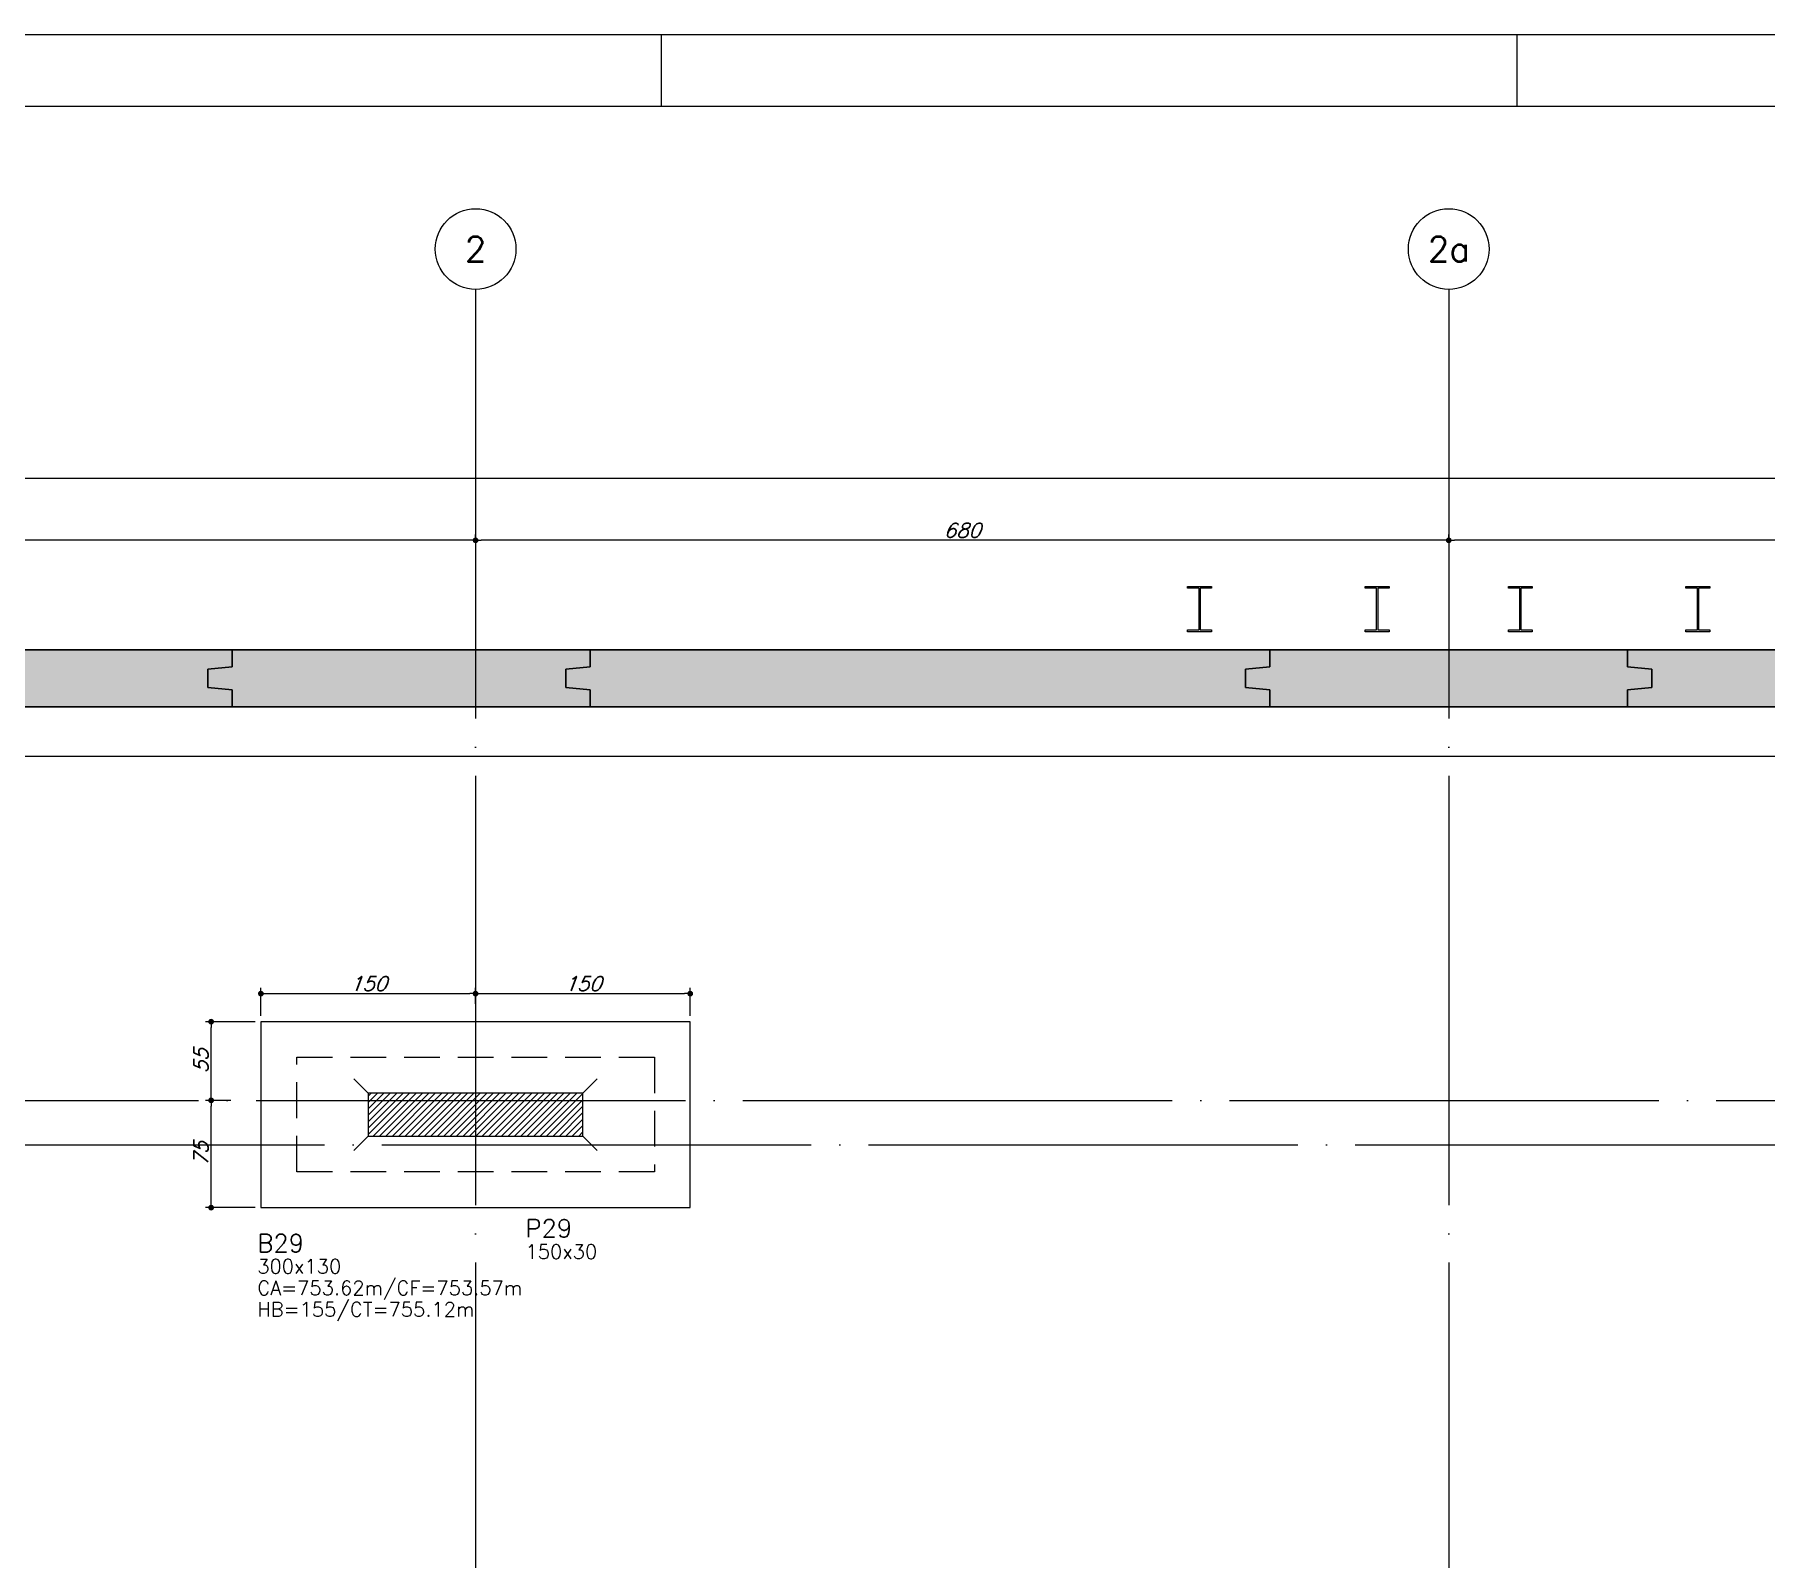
# Model space of a CAD drawing. Header units: millimetres. Extents: x -4137 to 5508, y -2380 to 3650.
# Drawn here: x -2928 to -1719, y 1054 to 2120 of the extents above; entities that cross this region are included whole.
import ezdxf
from ezdxf.enums import TextEntityAlignment as Align

# ---------------------------------------------------------------- set-up
doc = ezdxf.new("R2010")
doc.units = ezdxf.units.MM
doc.header["$LTSCALE"] = 50
for name, pattern in [('ACAD_ISO04W100', [30, 24, -3, 0, -3]), ('DASHED', [0.75, 0.5, -0.25]), ('EIXO', [6.8, 6, -0.4, 0, -0.4])]:
    doc.linetypes.add(name, pattern=pattern)
doc.layers.add('A-DETL-MBND', color=5, linetype='Continuous', lineweight=9)
for name, color, linetype in [('F-BLOCOS', 3, 'Continuous'), ('F-BLOCOS-DIM', 2, 'Continuous'), ('F-BLOCOS-NOME', 3, 'Continuous'), ('F-COTAS', 106, 'Continuous'), ('F-EIXO', 12, 'EIXO'), ('F-ESTACAS-BARRETE', 2, 'Continuous'), ('F-MARGEM', 1, 'Continuous'), ('F-PILARES-DIM', 172, 'Continuous'), ('F-PILARES-HACH', 174, 'Continuous'), ('F-PILARES-N', 170, 'Continuous'), ('F-PILARES-NASCE', 4, 'Continuous'), ('F-PILARES-NOME', 170, 'Continuous'), ('F-PM_EST', 1, 'Continuous'), ('F-SOLIDO-EST', 252, 'Continuous'), ('F-TEXTO', 6, 'Continuous'), ('F-VIGAS', 3, 'Continuous')]:
    doc.layers.add(name, color=color, linetype=linetype)
doc.styles.add('CP-TEXT-INCL', font='simplex.shx', dxfattribs={"oblique": 20})
doc.styles.add('MCP', font='simplex.shx')
doc.styles.add('ROMANS', font='simplex.shx')
doc.dimstyles.new('CP-COTAS-50', dxfattribs={"dimscale": 0.8, "dimtxt": 12.5, "dimasz": 5, "dimexe": 5, "dimexo": 5, "dimgap": 2.5, "dimtad": 1, "dimdec": 1, "dimdsep": 46, "dimtxsty": 'CP-TEXT-INCL', "dimblk1": 'DOT', "dimblk2": 'DOT', "dimsah": 1, "dimcen": 9, "dimclrd": 256, "dimclre": 256, "dimclrt": 256, "dimadec": 0, "dimazin": 0, "dimtfac": 1, "dimtdec": 1, "dimtmove": 2, "dimatfit": 3, "dimldrblk": 'DOT', "dimfxl": 0, "dimtolj": 1, "dimarcsym": 0})

# ---------------------------------------------------------------- blocks, each defined once
blk = doc.blocks.new('A0-4L_900')
at = {"layer": 'F-MARGEM', "color": 2}
for p, q in [((32.95, 89), (32.95, 90)), ((44.9, 90), (44.9, 89))]:
    blk.add_line(p, q, dxfattribs=at)
blk.add_lwpolyline([(0, 0), (0, 90), (192.9, 90), (192.9, 0)], close=True, dxfattribs=at)
at = {"layer": 'F-MARGEM', "color": 7}
blk.add_lwpolyline([(2.5, 89), (191.9, 89), (191.9, 1), (2.5, 1)], close=True, dxfattribs=at)
blk = doc.blocks.new('*U4')
at = {"layer": 'F-EIXO'}
blk.add_line((0, 0), (7197, 0), dxfattribs=at)
at = {"layer": 'F-TEXTO', "style": 'ROMANS'}
blk.add_attdef('EIXO', text='', height=17.5, dxfattribs=at).set_placement((-28.2072, 0), align=Align.MIDDLE_CENTER)
blk = doc.blocks.new('*U5')
at = {"layer": 'F-EIXO'}
blk.add_line((0, 0), (7285, 0), dxfattribs=at)
at = {"layer": 'F-TEXTO', "style": 'ROMANS'}
blk.add_attdef('EIXO', text='', height=17.5, dxfattribs=at).set_placement((-28.2072, 0), align=Align.MIDDLE_CENTER)
blk = doc.blocks.new('*U25')
at = {"layer": 'F-EIXO'}
blk.add_line((0, 0), (0, -3127.9), dxfattribs=at)
at = {"layer": 'F-EIXO', "color": 2, "linetype": 'Continuous'}
blk.add_circle((0, 28.2), 28.2, dxfattribs=at)
at = {"layer": 'F-TEXTO', "style": 'ROMANS'}
blk.add_attdef('EIXO', text='', height=17.5, rotation=360, dxfattribs=at).set_placement((0, 28.2), align=Align.MIDDLE_CENTER)
blk = doc.blocks.new('A$C10EB3C7A')
at = {"layer": 'F-EIXO'}
blk.add_line((-3621.1, 1615), (3550.6, 1615), dxfattribs=at)
at = {"layer": 'F-EIXO', "linetype": 'Continuous'}
for p, values in [((-2620, 1941.4), {'EIXO': '2'}), ((-1940, 1941.4), {'EIXO': '2a'})]:
    blk.add_blockref('*U25', p, dxfattribs=at).add_auto_attribs(values)
for name, p in [('*U4', (-3705.8, 1615)), ('*U5', (-3793.7, 1374.5)), ('*U4', (-3705.8, 1343.5))]:
    blk.add_blockref(name, p, dxfattribs=at)
blk = doc.blocks.new('_DOT')
at = {"color": 0, "linetype": 'ByBlock'}
blk.add_line((-0.5, 0), (-1, 0), dxfattribs=at)
at = {"color": 0, "linetype": 'ByBlock', "const_width": 0.5}
blk.add_lwpolyline([(-0.25, 0, 1), (0.25, 0, 1)], format="xyb", close=True, dxfattribs=at)
blk = doc.blocks.new('*D70')
at = {"layer": 'DEFPOINTS', "color": 0, "linetype": 'Continuous', "transparency": 16777216}
for p in [(3284.5, 1809.4), (3284.5, 1699.5), (-3540, 1430.2)]:
    blk.add_point(p, dxfattribs=at)
at = {"layer": 'F-COTAS', "linetype": 'Continuous', "lineweight": -2, "transparency": 16777216}
for p, q in [((-3540, 1434.2), (-3540, 1813.4)), ((-3536, 1809.4), (3280.5, 1809.4)), ((3284.5, 1703.5), (3284.5, 1813.4))]:
    blk.add_line(p, q, dxfattribs=at)
at = {"layer": 'F-COTAS', "linetype": 'Continuous', "lineweight": -2, "transparency": 16777216, "xscale": 4, "yscale": 4, "zscale": 4, "rotation": 180}
blk.add_blockref('_DOT', (-3540, 1809.4), dxfattribs=at)
at = {"layer": 'F-COTAS', "linetype": 'Continuous', "lineweight": -2, "transparency": 16777216, "xscale": 4, "yscale": 4, "zscale": 4}
blk.add_blockref('_DOT', (3284.5, 1809.4), dxfattribs=at)
at = {"layer": 'F-COTAS', "linetype": 'Continuous', "transparency": 16777216, "insert": (-127.7, 1816.4), "char_height": 10, "attachment_point": 5, "style": 'CP-TEXT-INCL'}
blk.add_mtext('\\A1;6824.5', dxfattribs=at)
blk = doc.blocks.new('*D88')
at = {"layer": 'DEFPOINTS', "color": 0, "linetype": 'Continuous', "transparency": 16777216}
for p in [(-1940, 1766), (-1940, 1762), (-1259.5, 1762)]:
    blk.add_point(p, dxfattribs=at)
at = {"layer": 'F-COTAS', "linetype": 'Continuous', "lineweight": -2, "transparency": 16777216}
for p, q in [((-1940, 1766), (-1940, 1770)), ((-1263.5, 1766), (-1936, 1766)), ((-1259.5, 1766), (-1259.5, 1770))]:
    blk.add_line(p, q, dxfattribs=at)
at = {"layer": 'F-COTAS', "linetype": 'Continuous', "lineweight": -2, "transparency": 16777216, "xscale": 4, "yscale": 4, "zscale": 4, "rotation": 180}
blk.add_blockref('_DOT', (-1940, 1766), dxfattribs=at)
at = {"layer": 'F-COTAS', "linetype": 'Continuous', "lineweight": -2, "transparency": 16777216, "xscale": 4, "yscale": 4, "zscale": 4}
blk.add_blockref('_DOT', (-1259.5, 1766), dxfattribs=at)
at = {"layer": 'F-COTAS', "linetype": 'Continuous', "transparency": 16777216, "insert": (-1599.8, 1773), "char_height": 10, "attachment_point": 5, "style": 'CP-TEXT-INCL'}
blk.add_mtext('\\A1;680.5', dxfattribs=at)
blk = doc.blocks.new('*D89')
at = {"layer": 'DEFPOINTS', "color": 0, "linetype": 'Continuous', "transparency": 16777216}
for p in [(-2620, 1766), (-2620, 1762), (-1940, 1762)]:
    blk.add_point(p, dxfattribs=at)
at = {"layer": 'F-COTAS', "linetype": 'Continuous', "lineweight": -2, "transparency": 16777216}
for p, q in [((-2620, 1766), (-2620, 1770)), ((-1944, 1766), (-2616, 1766)), ((-1940, 1766), (-1940, 1770))]:
    blk.add_line(p, q, dxfattribs=at)
at = {"layer": 'F-COTAS', "linetype": 'Continuous', "lineweight": -2, "transparency": 16777216, "xscale": 4, "yscale": 4, "zscale": 4, "rotation": 180}
blk.add_blockref('_DOT', (-2620, 1766), dxfattribs=at)
at = {"layer": 'F-COTAS', "linetype": 'Continuous', "lineweight": -2, "transparency": 16777216, "xscale": 4, "yscale": 4, "zscale": 4}
blk.add_blockref('_DOT', (-1940, 1766), dxfattribs=at)
at = {"layer": 'F-COTAS', "linetype": 'Continuous', "transparency": 16777216, "insert": (-2280, 1773), "char_height": 10, "attachment_point": 5, "style": 'CP-TEXT-INCL'}
blk.add_mtext('\\A1;680', dxfattribs=at)
blk = doc.blocks.new('*D90')
at = {"layer": 'DEFPOINTS', "color": 0, "linetype": 'Continuous', "transparency": 16777216}
for p in [(-3300, 1766), (-3300, 1762), (-2620, 1762)]:
    blk.add_point(p, dxfattribs=at)
at = {"layer": 'F-COTAS', "linetype": 'Continuous', "lineweight": -2, "transparency": 16777216}
for p, q in [((-3300, 1766), (-3300, 1770)), ((-2624, 1766), (-3296, 1766)), ((-2620, 1766), (-2620, 1770))]:
    blk.add_line(p, q, dxfattribs=at)
at = {"layer": 'F-COTAS', "linetype": 'Continuous', "lineweight": -2, "transparency": 16777216, "xscale": 4, "yscale": 4, "zscale": 4, "rotation": 180}
blk.add_blockref('_DOT', (-3300, 1766), dxfattribs=at)
at = {"layer": 'F-COTAS', "linetype": 'Continuous', "lineweight": -2, "transparency": 16777216, "xscale": 4, "yscale": 4, "zscale": 4}
blk.add_blockref('_DOT', (-2620, 1766), dxfattribs=at)
at = {"layer": 'F-COTAS', "linetype": 'Continuous', "transparency": 16777216, "insert": (-2960, 1773), "char_height": 10, "attachment_point": 5, "style": 'CP-TEXT-INCL'}
blk.add_mtext('\\A1;680', dxfattribs=at)
blk = doc.blocks.new('*D230')
at = {"layer": 'DEFPOINTS', "color": 0, "transparency": 16777216}
for p in [(-2804.8, 1374.5), (-2789.1, 1374.5), (-2770, 1299.5)]:
    blk.add_point(p, dxfattribs=at)
at = {"layer": 'F-COTAS', "lineweight": -2, "transparency": 16777216}
for p, q in [((-2793.1, 1374.5), (-2808.8, 1374.5)), ((-2804.8, 1303.5), (-2804.8, 1370.5)), ((-2774, 1299.5), (-2808.8, 1299.5))]:
    blk.add_line(p, q, dxfattribs=at)
at = {"layer": 'F-COTAS', "lineweight": -2, "transparency": 16777216, "xscale": 4, "yscale": 4, "zscale": 4}
for p, rotation in [((-2804.8, 1374.5), 90), ((-2804.8, 1299.5), 270)]:
    blk.add_blockref('_DOT', p, dxfattribs=dict(at, rotation=rotation))
at = {"layer": 'F-COTAS', "transparency": 16777216, "insert": (-2811.8, 1337), "char_height": 10, "attachment_point": 5, "rotation": 90, "style": 'CP-TEXT-INCL'}
blk.add_mtext('\\A1;75', dxfattribs=at)
blk = doc.blocks.new('*D231')
at = {"layer": 'DEFPOINTS', "color": 0, "transparency": 16777216}
for p in [(-2804.8, 1429.5), (-2770, 1429.5), (-2786.9, 1374.5)]:
    blk.add_point(p, dxfattribs=at)
at = {"layer": 'F-COTAS', "lineweight": -2, "transparency": 16777216}
for p, q in [((-2774, 1429.5), (-2808.8, 1429.5)), ((-2804.8, 1378.5), (-2804.8, 1425.5)), ((-2790.9, 1374.5), (-2808.8, 1374.5))]:
    blk.add_line(p, q, dxfattribs=at)
at = {"layer": 'F-COTAS', "lineweight": -2, "transparency": 16777216, "xscale": 4, "yscale": 4, "zscale": 4}
for p, rotation in [((-2804.8, 1429.5), 90), ((-2804.8, 1374.5), 270)]:
    blk.add_blockref('_DOT', p, dxfattribs=dict(at, rotation=rotation))
at = {"layer": 'F-COTAS', "transparency": 16777216, "insert": (-2811.8, 1402), "char_height": 10, "attachment_point": 5, "rotation": 90, "style": 'CP-TEXT-INCL'}
blk.add_mtext('\\A1;55', dxfattribs=at)
blk = doc.blocks.new('*D232')
at = {"layer": 'DEFPOINTS', "color": 0, "transparency": 16777216}
for p in [(-2620, 1449.1), (-2620, 1445), (-2770, 1429.5)]:
    blk.add_point(p, dxfattribs=at)
at = {"layer": 'F-COTAS', "lineweight": -2, "transparency": 16777216}
for p, q in [((-2770, 1433.5), (-2770, 1453.1)), ((-2620, 1449), (-2620, 1453.1)), ((-2766, 1449.1), (-2624, 1449.1))]:
    blk.add_line(p, q, dxfattribs=at)
at = {"layer": 'F-COTAS', "lineweight": -2, "transparency": 16777216, "xscale": 4, "yscale": 4, "zscale": 4, "rotation": 180}
blk.add_blockref('_DOT', (-2770, 1449.1), dxfattribs=at)
at = {"layer": 'F-COTAS', "lineweight": -2, "transparency": 16777216, "xscale": 4, "yscale": 4, "zscale": 4}
blk.add_blockref('_DOT', (-2620, 1449.1), dxfattribs=at)
at = {"layer": 'F-COTAS', "transparency": 16777216, "insert": (-2695, 1456.1), "char_height": 10, "attachment_point": 5, "style": 'CP-TEXT-INCL'}
blk.add_mtext('\\A1;150', dxfattribs=at)
blk = doc.blocks.new('*D233')
at = {"layer": 'DEFPOINTS', "color": 0, "transparency": 16777216}
for p in [(-2470, 1449.1), (-2620, 1438), (-2470, 1429.5)]:
    blk.add_point(p, dxfattribs=at)
at = {"layer": 'F-COTAS', "lineweight": -2, "transparency": 16777216}
for p, q in [((-2620, 1442), (-2620, 1453.1)), ((-2470, 1433.5), (-2470, 1453.1)), ((-2616, 1449.1), (-2474, 1449.1))]:
    blk.add_line(p, q, dxfattribs=at)
at = {"layer": 'F-COTAS', "lineweight": -2, "transparency": 16777216, "xscale": 4, "yscale": 4, "zscale": 4, "rotation": 180}
blk.add_blockref('_DOT', (-2620, 1449.1), dxfattribs=at)
at = {"layer": 'F-COTAS', "lineweight": -2, "transparency": 16777216, "xscale": 4, "yscale": 4, "zscale": 4}
blk.add_blockref('_DOT', (-2470, 1449.1), dxfattribs=at)
at = {"layer": 'F-COTAS', "transparency": 16777216, "insert": (-2545, 1456.1), "char_height": 10, "attachment_point": 5, "style": 'CP-TEXT-INCL'}
blk.add_mtext('\\A1;150', dxfattribs=at)
blk = doc.blocks.new('Pilares W Gerdau - W310X52-1260765-Térreo')
at = {"layer": 'F-PM_EST'}
for p, q in [((-8.35, 14.58), (-8.35, 15.9)), ((-8.35, 15.9), (8.35, 15.9)), ((-8.35, 15.9), (8.35, 15.9)), ((-8.35, 14.58), (-8.35, 15.9)), ((-0.381, 14.58), (-8.35, 14.58)), ((-0.381, 14.58), (-8.35, 14.58)), ((-0.381, -14.58), (-0.381, 14.58)), ((-0.381, -14.58), (-0.381, 14.58)), ((8.35, 14.58), (0.381, 14.58)), ((0.381, 14.58), (0.381, -14.58)), ((0.381, 14.58), (0.381, -14.58)), ((8.35, 14.58), (0.381, 14.58)), ((8.35, 15.9), (8.35, 14.58)), ((8.35, 15.9), (8.35, 14.58)), ((-8.35, -15.9), (-8.35, -14.58)), ((-8.35, -14.58), (-0.381, -14.58)), ((-8.35, -14.58), (-0.381, -14.58)), ((-8.35, -15.9), (-8.35, -14.58)), ((8.35, -15.9), (-8.35, -15.9)), ((8.35, -15.9), (-8.35, -15.9)), ((0.381, -14.58), (8.35, -14.58)), ((0.381, -14.58), (8.35, -14.58)), ((8.35, -14.58), (8.35, -15.9)), ((8.35, -14.58), (8.35, -15.9))]:
    blk.add_line(p, q, dxfattribs=at)
blk = doc.blocks.new('A$C1CCB5D26')
at = {"layer": 'A-DETL-MBND', "rotation": 180}
for p in [(-2114.1, 1717.9), (-1765.9, 1717.9)]:
    blk.add_blockref('Pilares W Gerdau - W310X52-1260765-Térreo', p, dxfattribs=at)
at = {"layer": 'A-DETL-MBND'}
for p in [(-1990, 1717.9), (-1890, 1717.9)]:
    blk.add_blockref('Pilares W Gerdau - W310X52-1260765-Térreo', p, dxfattribs=at)

msp = doc.modelspace()

# ---------------------------------------------------------------- hatches: boundary and pattern name
at = {"layer": 'F-PILARES-HACH', "linetype": 'Continuous'}
h = msp.add_hatch(dxfattribs=at)
h.set_pattern_fill('ANSI31', color=256, style=0)
h.paths.add_polyline_path([(-2695, 1349.5), (-2545, 1349.5), (-2545, 1379.5), (-2695, 1379.5)], flags=16)
at = {"layer": 'F-SOLIDO-EST'}
h = msp.add_hatch(color=256, dxfattribs=at)
h.dxf.hatch_style = 1
h.paths.add_polyline_path([(-2807, 1676), (-2790, 1677.5), (-2790, 1689.5), (-3040, 1689.5), (-3040, 1677.5), (-3057, 1676), (-3057, 1663), (-3040, 1661.5), (-3040, 1649.5), (-2790, 1649.5), (-2790, 1661.5), (-2807, 1663)])
h = msp.add_hatch(color=256, dxfattribs=at)
h.dxf.hatch_style = 1
h.paths.add_polyline_path([(-2557, 1676), (-2540, 1677.5), (-2540, 1689.5), (-2790, 1689.5), (-2790, 1677.5), (-2807, 1676), (-2807, 1663), (-2790, 1661.5), (-2790, 1649.5), (-2540, 1649.5), (-2540, 1661.5), (-2557, 1663)])
h = msp.add_hatch(color=256, dxfattribs=at)
h.dxf.hatch_style = 1
h.paths.add_polyline_path([(-2082, 1676), (-2065, 1677.5), (-2065, 1689.5), (-2540, 1689.5), (-2540, 1677.5), (-2557, 1676), (-2557, 1663), (-2540, 1661.5), (-2540, 1649.5), (-2065, 1649.5), (-2065, 1661.5), (-2082, 1663)])
h = msp.add_hatch(color=256, dxfattribs=at)
h.dxf.hatch_style = 1
h.paths.add_polyline_path([(-1798, 1676), (-1815, 1677.5), (-1815, 1689.5), (-2065, 1689.5), (-2065, 1677.5), (-2082, 1676), (-2082, 1663), (-2065, 1661.5), (-2065, 1649.5), (-1815, 1649.5), (-1815, 1661.5), (-1798, 1663)])
h = msp.add_hatch(color=256, dxfattribs=at)
h.dxf.hatch_style = 1
h.paths.add_polyline_path([(-1548, 1676), (-1565, 1677.5), (-1565, 1689.5), (-1815, 1689.5), (-1815, 1677.5), (-1798, 1676), (-1798, 1663), (-1815, 1661.5), (-1815, 1649.5), (-1565, 1649.5), (-1565, 1661.5), (-1548, 1663)])

# ---------------------------------------------------------------- linework, layer by layer
at = {"layer": 'F-BLOCOS', "linetype": 'Continuous'}
msp.add_lwpolyline([(-2770, 1299.5), (-2470, 1299.5), (-2470, 1429.5), (-2770, 1429.5), (-2770, 1299.5)], dxfattribs=at)
at = {"layer": 'F-ESTACAS-BARRETE', "linetype": 'DASHED'}
msp.add_lwpolyline([(-2744.978, 1404.645), (-2494.978, 1404.645), (-2494.978, 1324.645), (-2744.978, 1324.645)], close=True, dxfattribs=at)
at = {"layer": 'F-PILARES-N'}
msp.add_lwpolyline([(-2695, 1349.5), (-2545, 1349.5), (-2545, 1379.5), (-2695, 1379.5), (-2695, 1349.5)], dxfattribs=at)
at = {"layer": 'F-PILARES-NASCE'}
for p, q in [((-2695, 1379.5), (-2705, 1389.5)), ((-2545, 1379.5), (-2535, 1389.5)), ((-2695, 1349.5), (-2705, 1339.5)), ((-2545, 1349.5), (-2535, 1339.5))]:
    msp.add_line(p, q, dxfattribs=at)
at = {"layer": 'F-VIGAS'}
for p, q in [((-2790, 1689.5), (-3040, 1689.5)), ((-3040, 1689.5), (-2790, 1689.5)), ((-2790, 1677.5), (-2790, 1689.5)), ((-2790, 1689.5), (-2790, 1677.5)), ((-2540, 1689.5), (-2790, 1689.5)), ((-2790, 1689.5), (-2790, 1677.5)), ((-2790, 1677.5), (-2790, 1689.5)), ((-2790, 1689.5), (-2540, 1689.5)), ((-2065, 1689.5), (-2540, 1689.5)), ((-2540, 1689.5), (-2540, 1677.5)), ((-2540, 1677.5), (-2540, 1689.5)), ((-2540, 1689.5), (-2065, 1689.5)), ((-2540, 1677.5), (-2540, 1689.5)), ((-2540, 1689.5), (-2540, 1677.5)), ((-1815, 1689.5), (-2065, 1689.5)), ((-2065, 1689.5), (-2065, 1677.5)), ((-2065, 1677.5), (-2065, 1689.5)), ((-2065, 1689.5), (-1815, 1689.5)), ((-2065, 1677.5), (-2065, 1689.5)), ((-2065, 1689.5), (-2065, 1677.5)), ((-1815, 1677.5), (-1815, 1689.5)), ((-1815, 1689.5), (-1815, 1677.5)), ((-1565, 1689.5), (-1815, 1689.5)), ((-1815, 1689.5), (-1815, 1677.5)), ((-1815, 1677.5), (-1815, 1689.5)), ((-1815, 1689.5), (-1565, 1689.5)), ((-2807, 1676), (-2790, 1677.5)), ((-2790, 1677.5), (-2807, 1676)), ((-2790, 1677.5), (-2807, 1676)), ((-2807, 1676), (-2790, 1677.5)), ((-2807, 1663), (-2807, 1676)), ((-2807, 1676), (-2807, 1663)), ((-2807, 1676), (-2807, 1663)), ((-2807, 1663), (-2807, 1676)), ((-2540, 1677.5), (-2557, 1676)), ((-2557, 1676), (-2540, 1677.5)), ((-2557, 1676), (-2540, 1677.5)), ((-2540, 1677.5), (-2557, 1676)), ((-2557, 1676), (-2557, 1663)), ((-2557, 1663), (-2557, 1676)), ((-2557, 1663), (-2557, 1676)), ((-2557, 1676), (-2557, 1663)), ((-2065, 1677.5), (-2082, 1676)), ((-2082, 1676), (-2065, 1677.5)), ((-2082, 1676), (-2065, 1677.5)), ((-2065, 1677.5), (-2082, 1676)), ((-2082, 1676), (-2082, 1663)), ((-2082, 1663), (-2082, 1676)), ((-2082, 1663), (-2082, 1676)), ((-2082, 1676), (-2082, 1663)), ((-1798, 1676), (-1815, 1677.5)), ((-1815, 1677.5), (-1798, 1676)), ((-1815, 1677.5), (-1798, 1676)), ((-1798, 1676), (-1815, 1677.5)), ((-1798, 1663), (-1798, 1676)), ((-1798, 1676), (-1798, 1663)), ((-1798, 1676), (-1798, 1663)), ((-1798, 1663), (-1798, 1676)), ((-2790, 1661.5), (-2807, 1663)), ((-2807, 1663), (-2790, 1661.5)), ((-2807, 1663), (-2790, 1661.5)), ((-2790, 1661.5), (-2807, 1663)), ((-2790, 1649.5), (-2790, 1661.5)), ((-2790, 1661.5), (-2790, 1649.5)), ((-2790, 1661.5), (-2790, 1649.5)), ((-2790, 1649.5), (-2790, 1661.5)), ((-2557, 1663), (-2540, 1661.5)), ((-2540, 1661.5), (-2557, 1663)), ((-2540, 1661.5), (-2557, 1663)), ((-2557, 1663), (-2540, 1661.5)), ((-2540, 1661.5), (-2540, 1649.5)), ((-2540, 1649.5), (-2540, 1661.5)), ((-2540, 1649.5), (-2540, 1661.5)), ((-2540, 1661.5), (-2540, 1649.5)), ((-2082, 1663), (-2065, 1661.5)), ((-2065, 1661.5), (-2082, 1663)), ((-2065, 1661.5), (-2082, 1663)), ((-2082, 1663), (-2065, 1661.5)), ((-2065, 1661.5), (-2065, 1649.5)), ((-2065, 1649.5), (-2065, 1661.5)), ((-2065, 1649.5), (-2065, 1661.5)), ((-2065, 1661.5), (-2065, 1649.5)), ((-1815, 1661.5), (-1798, 1663)), ((-1798, 1663), (-1815, 1661.5)), ((-1798, 1663), (-1815, 1661.5)), ((-1815, 1661.5), (-1798, 1663)), ((-1815, 1649.5), (-1815, 1661.5)), ((-1815, 1661.5), (-1815, 1649.5)), ((-1815, 1661.5), (-1815, 1649.5)), ((-1815, 1649.5), (-1815, 1661.5)), ((-3040, 1649.5), (-2790, 1649.5)), ((-2790, 1649.5), (-3040, 1649.5)), ((-2790, 1649.5), (-2540, 1649.5)), ((-2540, 1649.5), (-2790, 1649.5)), ((-2540, 1649.5), (-2065, 1649.5)), ((-2065, 1649.5), (-2540, 1649.5)), ((-2065, 1649.5), (-1815, 1649.5)), ((-1815, 1649.5), (-2065, 1649.5)), ((-1815, 1649.5), (-1565, 1649.5)), ((-1565, 1649.5), (-1815, 1649.5))]:
    msp.add_line(p, q, dxfattribs=at)

# ---------------------------------------------------------------- block references
at = {"layer": 'F-COTAS', "linetype": 'ACAD_ISO04W100', "lineweight": 100}
msp.add_blockref('A$C1CCB5D26', (0, 0), dxfattribs=at)
at = {"layer": 'F-EIXO'}
msp.add_blockref('A$C10EB3C7A', (0, 0), dxfattribs=at)
at = {"layer": 'F-MARGEM', "linetype": 'Continuous', "xscale": 50, "yscale": 50, "zscale": 50}
msp.add_blockref('A0-4L_900', (-4137.496, -2380.469), dxfattribs=at)

# ---------------------------------------------------------------- texts
at = {"layer": 'F-BLOCOS-DIM', "linetype": 'Continuous', "style": 'MCP'}
for s, p in [('300x130', (-2772.541, 1253.421)), ('CA=753.62m/CF=753.57m', (-2772.541, 1238.421)), ('HB=155/CT=755.12m', (-2772.541, 1223.421))]:
    msp.add_text(s, height=10, dxfattribs=at).set_placement(p)
at = {"layer": 'F-BLOCOS-NOME', "linetype": 'Continuous', "style": 'MCP'}
msp.add_text('B29', height=12.5, dxfattribs=at).set_placement((-2772.541, 1268.421))
at = {"layer": 'F-PILARES-DIM', "linetype": 'Continuous', "style": 'MCP'}
msp.add_text('150x30', height=10, dxfattribs=at).set_placement((-2585.13, 1263.764))
at = {"layer": 'F-PILARES-NOME', "linetype": 'Continuous', "style": 'MCP'}
msp.add_text('P29', height=12.5, dxfattribs=at).set_placement((-2585.13, 1278.764))

# ---------------------------------------------------------------- dimensions: what is measured, and where the dimension line sits
at = {"layer": 'F-COTAS', "linetype": 'Continuous'}
for base, p1, p2, picture, middle in [((3284.5, 1809.412), (-3540, 1430.201), (3284.5, 1699.5), '*D70', (-127.75, 1816.412)), ((-3300, 1766.02), (-2620, 1762.02), (-3300, 1762.02), '*D90', (-2960, 1773.02)), ((-2620, 1766.02), (-1940, 1762.02), (-2620, 1762.02), '*D89', (-2280, 1773.02)), ((-1940, 1766.02), (-1259.5, 1762.02), (-1940, 1762.02), '*D88', (-1599.75, 1773.02))]:
    dim = msp.add_linear_dim(base=base, p1=p1, p2=p2, dimstyle='CP-COTAS-50', dxfattribs=at)
    dim.commit()
    dim.dimension.update_dxf_attribs({"geometry": picture, "text_midpoint": middle})
at = {"layer": 'F-COTAS'}
for base, p1, p2, picture, middle in [((-2620, 1449.082), (-2770, 1429.5), (-2620, 1445.044), '*D232', (-2695, 1456.082)), ((-2470, 1449.082), (-2620, 1437.979), (-2470, 1429.5), '*D233', (-2545, 1456.082))]:
    dim = msp.add_linear_dim(base=base, p1=p1, p2=p2, dimstyle='CP-COTAS-50', dxfattribs=at)
    dim.commit()
    dim.dimension.update_dxf_attribs({"geometry": picture, "text_midpoint": middle})
for base, p1, p2, picture, middle in [((-2804.801, 1429.5), (-2786.938, 1374.5), (-2770, 1429.5), '*D231', (-2811.801, 1402)), ((-2804.801, 1374.5), (-2770, 1299.5), (-2789.132, 1374.5), '*D230', (-2811.801, 1337))]:
    dim = msp.add_linear_dim(base=base, p1=p1, p2=p2, angle=90, dimstyle='CP-COTAS-50', dxfattribs=at)
    dim.commit()
    dim.dimension.update_dxf_attribs({"geometry": picture, "text_midpoint": middle})

doc.saveas('drawing.dxf')
